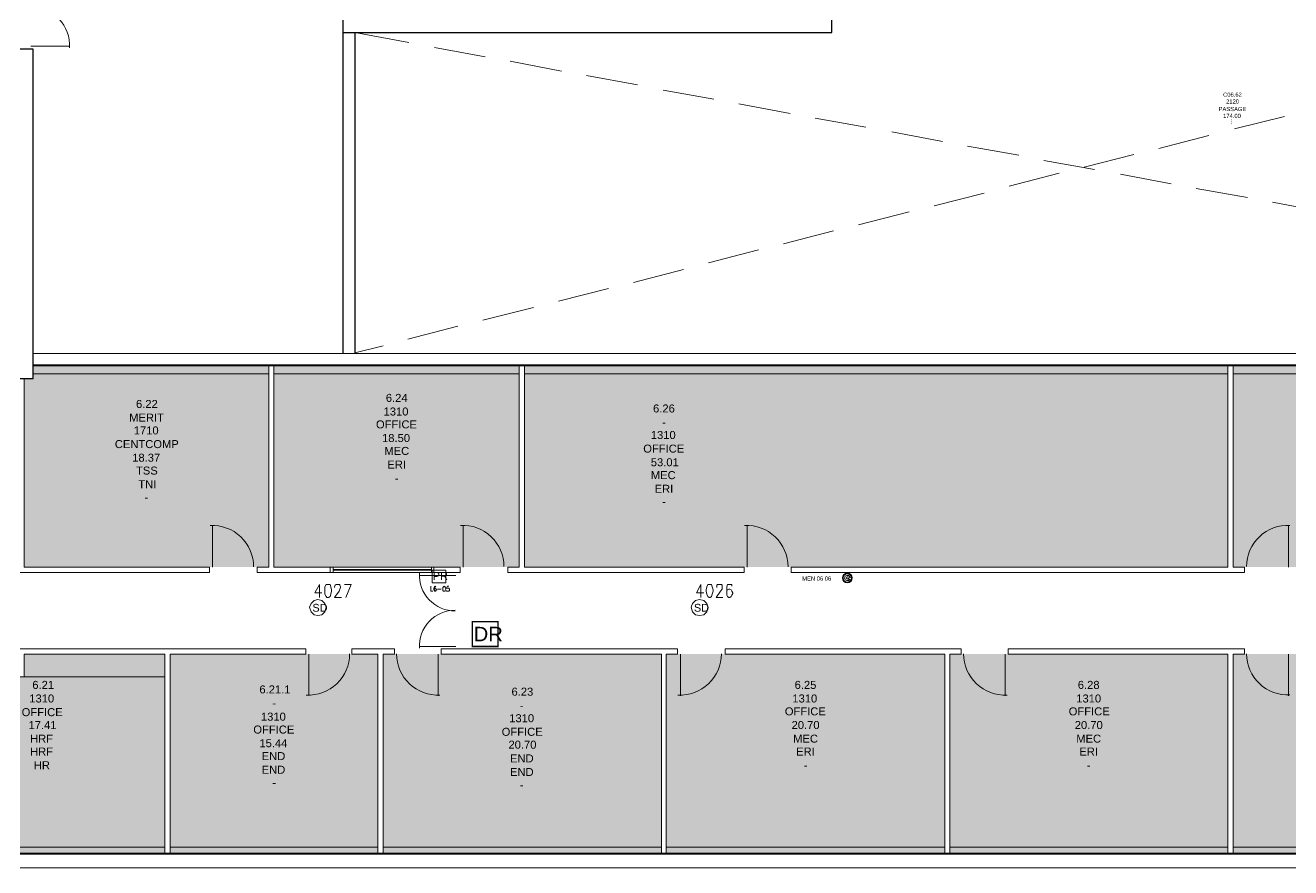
# Model space of a CAD drawing. Header units: millimetres. Extents: x 0 to 89.8, y 0 to 45.2.
# Drawn here: x 35.44 to 60.1, y 2.67 to 19.08 of the extents above; entities that cross this region are included whole.
import ezdxf

# ---------------------------------------------------------------- set-up
doc = ezdxf.new("R2010")
doc.units = ezdxf.units.MM
for name, color, linetype, true_color in [('PDF_014406$_ps_FIRE_ACCESS', 7, 'Continuous', 0x37dd00), ('PDF_014406$_ps_FIRE_ALARM', 7, 'Continuous', 0x37dd00), ('PDF_014406$HL-TMP', 7, 'Continuous', 0x800000)]:
    doc.layers.add(name, color=color, linetype=linetype, true_color=true_color)
for name, color, linetype in [('PDF_014406$_ps_TEXTBOLD$FIRE', 2, 'Continuous'), ('PDF_014406$BL', 7, 'Continuous'), ('PDF_014406$DR', 7, 'Continuous'), ('PDF_014406$FI', 7, 'Continuous'), ('PDF_014406$WA', 7, 'Continuous'), ('PDF_014406$WA-EXT', 7, 'Continuous'), ('PDF_014406$WN', 7, 'Continuous'), ('PDF_Text', 7, 'Continuous')]:
    doc.layers.add(name, color=color, linetype=linetype)
doc.styles.add('PDF ArialMT', font='arial.ttf')

msp = doc.modelspace()

# ---------------------------------------------------------------- linework, layer by layer
at = {"layer": 'PDF_014406$_ps_FIRE_ACCESS', "lineweight": 0}
for points in [[(41.14, 7.584), (41.214, 7.599), (41.273, 7.658), (41.302, 7.747), (41.273, 7.82), (41.214, 7.879), (41.14, 7.894), (41.066, 7.879), (41.007, 7.82), (40.977, 7.747), (41.007, 7.658), (41.066, 7.599)], [(48.576, 7.584), (48.664, 7.599), (48.723, 7.658), (48.738, 7.747), (48.723, 7.82), (48.664, 7.879), (48.576, 7.894), (48.502, 7.879), (48.443, 7.82), (48.413, 7.747), (48.443, 7.658), (48.502, 7.599)]]:
    msp.add_lwpolyline(points, close=True, dxfattribs=at)
at = {"layer": 'PDF_014406$_ps_FIRE_ACCESS', "lineweight": 0, "const_width": 0.0295}
msp.add_lwpolyline([(44.15, 6.98), (44.651, 6.98), (44.651, 7.466), (44.15, 7.466)], close=True, dxfattribs=at)
at = {"layer": 'PDF_014406$_ps_FIRE_ALARM', "lineweight": 0}
msp.add_lwpolyline([(43.633, 8.219), (43.633, 8.47), (43.368, 8.47), (43.368, 8.219)], close=True, dxfattribs=at)
at = {"layer": 'PDF_014406$_ps_TEXTBOLD$FIRE', "lineweight": 20}
for points in [[(41.169, 7.939), (41.169, 8.189), (41.081, 8.027), (41.214, 8.027)], [(41.464, 8.13), (41.464, 8.145), (41.479, 8.175), (41.494, 8.189), (41.509, 8.189), (41.538, 8.189), (41.568, 8.189), (41.568, 8.175), (41.582, 8.145), (41.582, 8.13), (41.568, 8.101), (41.553, 8.057), (41.464, 7.939), (41.597, 7.939)], [(41.686, 7.939), (41.789, 8.189), (41.656, 8.189)], [(43.338, 8.16), (43.338, 8.057), (43.382, 8.057)], [(43.441, 8.145), (43.427, 8.16), (43.412, 8.145), (43.412, 8.13), (43.397, 8.116), (43.397, 8.086), (43.412, 8.071), (43.412, 8.057), (43.427, 8.057), (43.441, 8.057), (43.441, 8.071), (43.456, 8.086), (43.441, 8.101), (43.441, 8.116), (43.427, 8.116), (43.412, 8.116), (43.412, 8.101), (43.397, 8.086)], [(43.692, 8.16), (43.663, 8.16), (43.648, 8.116), (43.663, 8.116), (43.677, 8.116), (43.692, 8.116), (43.707, 8.101), (43.707, 8.086), (43.707, 8.071), (43.692, 8.057), (43.677, 8.057), (43.663, 8.057), (43.648, 8.057), (43.648, 8.071)], [(48.605, 7.939), (48.605, 8.189), (48.517, 8.027), (48.664, 8.027)], [(48.915, 8.13), (48.915, 8.145), (48.915, 8.175), (48.93, 8.189), (48.944, 8.189), (48.989, 8.189), (49.004, 8.189), (49.018, 8.175), (49.018, 8.145), (49.018, 8.13), (49.018, 8.101), (48.989, 8.057), (48.9, 7.939), (49.033, 7.939)], [(49.21, 8.16), (49.21, 8.189), (49.181, 8.189), (49.151, 8.189), (49.122, 8.189), (49.107, 8.145), (49.107, 8.086), (49.107, 8.027), (49.107, 7.983), (49.122, 7.953), (49.151, 7.939), (49.166, 7.939), (49.195, 7.953), (49.21, 7.983), (49.225, 8.012), (49.225, 8.027), (49.21, 8.057), (49.195, 8.086), (49.166, 8.101), (49.151, 8.101), (49.122, 8.086), (49.107, 8.057), (49.107, 8.027)], [(43.471, 8.101), (43.545, 8.101)]]:
    msp.add_lwpolyline(points, dxfattribs=at)
for points in [[(41.317, 8.189), (41.302, 8.189), (41.273, 8.145), (41.273, 8.086), (41.273, 8.057), (41.273, 7.998), (41.302, 7.953), (41.317, 7.939), (41.346, 7.939), (41.376, 7.953), (41.391, 7.998), (41.405, 8.057), (41.405, 8.086), (41.391, 8.145), (41.376, 8.189), (41.346, 8.189)], [(43.604, 8.16), (43.589, 8.145), (43.574, 8.13), (43.574, 8.116), (43.574, 8.101), (43.574, 8.071), (43.589, 8.057), (43.604, 8.057), (43.618, 8.057), (43.618, 8.071), (43.633, 8.101), (43.633, 8.116), (43.618, 8.13), (43.618, 8.145)], [(48.767, 8.189), (48.738, 8.189), (48.723, 8.145), (48.708, 8.086), (48.708, 8.057), (48.723, 7.998), (48.738, 7.953), (48.767, 7.939), (48.782, 7.939), (48.812, 7.953), (48.826, 7.998), (48.841, 8.057), (48.841, 8.086), (48.826, 8.145), (48.812, 8.189), (48.782, 8.189)]]:
    msp.add_lwpolyline(points, close=True, dxfattribs=at)
at = {"layer": 'PDF_014406$BL', "lineweight": 9}
for points in [[(42.91, 18.753), (41.863, 18.945)], [(44.4, 18.473), (43.412, 18.65)], [(45.89, 18.192), (44.887, 18.384)], [(47.366, 17.927), (46.377, 18.104)], [(48.856, 17.646), (47.867, 17.823)], [(50.346, 17.366), (49.343, 17.558)], [(51.821, 17.101), (50.833, 17.278)], [(59.007, 17.071), (59.98, 17.307)], [(53.312, 16.82), (52.323, 17.012)], [(57.531, 16.687), (58.505, 16.938)], [(54.802, 16.555), (53.798, 16.732)], [(56.071, 16.319), (57.044, 16.569)], [(56.277, 16.274), (55.289, 16.451)], [(54.61, 15.95), (55.584, 16.201)], [(57.767, 15.994), (56.779, 16.186)], [(53.149, 15.566), (54.123, 15.817)], [(59.257, 15.728), (58.254, 15.906)], [(60.733, 15.448), (59.744, 15.64)], [(51.674, 15.197), (52.662, 15.448)], [(50.213, 14.828), (51.187, 15.079)], [(48.753, 14.46), (49.726, 14.71)], [(47.292, 14.076), (48.266, 14.327)], [(45.831, 13.707), (46.805, 13.958)], [(44.356, 13.338), (45.345, 13.589)], [(42.895, 12.97), (43.869, 13.22)], [(35.592, 12.689), (75.649, 12.689), (74.601, 12.881)], [(41.863, 12.704), (42.409, 12.837)], [(32.996, 12.689), (29.042, 12.689), (29.042, 2.671), (75.501, 2.671), (29.042, 2.671)], [(35.592, 12.291), (40.181, 12.291)], [(40.284, 12.291), (45.064, 12.291)], [(45.168, 12.291), (58.874, 12.291)], [(58.977, 12.291), (64.406, 12.291)], [(43.397, 8.529), (41.376, 8.529)], [(41.376, 8.425), (43.397, 8.425)], [(38.16, 3.07), (33.365, 3.07)], [(42.305, 3.07), (38.263, 3.07)], [(47.838, 3.07), (42.409, 3.07)], [(53.356, 3.07), (47.926, 3.07)], [(58.874, 3.07), (53.459, 3.07)], [(64.406, 3.07), (58.977, 3.07)]]:
    msp.add_lwpolyline(points, dxfattribs=at)
at = {"layer": 'PDF_014406$DR', "lineweight": 0}
for points in [[(35.548, 18.679), (36.301, 18.679), (35.548, 18.679)], [(39.089, 8.529), (39.089, 9.34), (39.089, 8.529)], [(43.972, 8.529), (43.972, 9.34), (43.972, 8.529)], [(49.505, 8.529), (49.505, 9.34), (49.505, 8.529)], [(60.054, 8.529), (60.054, 9.34), (60.054, 8.529)], [(43.825, 8.366), (43.132, 8.366), (43.825, 8.366)], [(43.825, 6.98), (43.132, 6.98), (43.825, 6.98)], [(40.963, 6.832), (40.963, 6.035), (40.963, 6.832)], [(43.486, 6.832), (43.486, 6.021), (43.486, 6.832)], [(48.207, 6.832), (48.207, 6.021), (48.207, 6.832)], [(54.536, 6.832), (54.536, 6.021), (54.536, 6.832)], [(60.054, 6.832), (60.054, 6.021), (60.054, 6.832)]]:
    msp.add_lwpolyline(points, dxfattribs=at)
for centre, radius, start, end in [((35.541, 18.687), 0.76, 357.0441, 90), ((39.082, 8.536), 0.804, 0.0001, 92.9558), ((43.962, 8.538), 0.804, 0, 92.9553), ((49.498, 8.536), 0.804, 0.0001, 92.9558), ((60.044, 8.538), 0.804, 87.0447, 180), ((43.818, 8.374), 0.701, 177.0446, 270.0006), ((43.818, 6.987), 0.701, 89.9994, 182.9554), ((40.955, 6.839), 0.804, 267.0442, 359.9999), ((43.478, 6.839), 0.804, 180.0001, 272.9558), ((48.199, 6.839), 0.804, 267.0442, 359.9999), ((54.529, 6.839), 0.804, 180.0001, 272.9558), ((60.044, 6.841), 0.804, 180, 272.9553)]:
    msp.add_arc(centre, radius, start, end, dxfattribs=at)
at = {"layer": 'PDF_014406$FI', "lineweight": 9}
msp.add_lwpolyline([(51.541, 8.263), (51.467, 8.307), (51.541, 8.337)], close=True, dxfattribs=at)
for radius in [0.0959, 0.0811]:
    msp.add_circle((51.457, 8.316), radius, dxfattribs=at)
for radius, start, end in [(0.0516, 22.7692, 337.2308), (0.0221, 22.7697, 337.2303)]:
    msp.add_arc((51.457, 8.316), radius, start, end, dxfattribs=at)
at = {"layer": 'PDF_014406$HL-TMP', "color": 173, "lineweight": 0, "true_color": 0x5a5cb4}
msp.add_lwpolyline([(38.16, 6.389), (35.415, 6.389), (38.16, 6.389)], dxfattribs=at)
at = {"layer": 'PDF_014406$HL-TMP', "color": 253, "true_color": 0x9999cc, "transparency": 33554559}
for points in [[(40.181, 12.453), (35.592, 12.453), (40.181, 12.202)], [(35.592, 12.453), (40.181, 12.202), (35.592, 12.202)], [(40.181, 12.202), (35.415, 12.202), (40.181, 8.529)], [(35.415, 12.202), (40.181, 8.529), (35.415, 8.529)]]:
    msp.add_solid(points, dxfattribs=at)
at = {"layer": 'PDF_014406$HL-TMP', "color": 3, "transparency": 33554559}
for points in [[(45.064, 12.453), (40.284, 12.453), (45.064, 8.529)], [(40.284, 12.453), (45.064, 8.529), (40.284, 8.529)], [(58.874, 12.453), (45.168, 12.453), (58.874, 8.529)], [(45.168, 12.453), (58.874, 8.529), (45.168, 8.529)], [(64.406, 12.453), (58.977, 12.453), (64.406, 8.529)], [(58.977, 12.453), (64.406, 8.529), (58.977, 8.529)], [(53.356, 6.832), (47.926, 6.832), (53.356, 2.952)], [(47.926, 6.832), (53.356, 2.952), (47.926, 2.952)], [(58.874, 6.832), (53.459, 6.832), (58.874, 2.952)], [(53.459, 6.832), (58.874, 2.952), (53.459, 2.952)], [(64.406, 6.832), (58.977, 6.832), (64.406, 3.144)], [(58.977, 6.832), (64.406, 3.144), (58.977, 3.144)], [(64.406, 3.144), (58.977, 3.144), (64.406, 2.952)], [(58.977, 3.144), (64.406, 2.952), (58.977, 2.952)]]:
    msp.add_solid(points, dxfattribs=at)
at = {"layer": 'PDF_014406$HL-TMP', "color": 173, "true_color": 0x5a5cb4, "transparency": 33554559}
for points in [[(38.16, 6.832), (35.415, 6.832), (38.16, 6.389)], [(35.415, 6.832), (38.16, 6.389), (35.415, 6.389)], [(38.16, 6.389), (33.365, 6.389), (38.16, 2.952)], [(33.365, 6.389), (38.16, 2.952), (33.365, 2.952)], [(35.415, 6.389), (38.16, 6.389), (38.16, 6.389)]]:
    msp.add_solid(points, dxfattribs=at)
at = {"layer": 'PDF_014406$HL-TMP', "color": 211, "true_color": 0xff99ff, "transparency": 33554559}
for points in [[(42.305, 6.832), (38.263, 6.832), (42.305, 2.952)], [(38.263, 6.832), (42.305, 2.952), (38.263, 2.952)], [(47.838, 6.832), (42.409, 6.832), (47.838, 2.952)], [(42.409, 6.832), (47.838, 2.952), (42.409, 2.952)]]:
    msp.add_solid(points, dxfattribs=at)
at = {"layer": 'PDF_014406$WA', "lineweight": 20}
for points in [[(40.181, 12.453), (40.181, 8.529), (39.959, 8.529), (39.959, 8.425), (41.376, 8.425), (41.376, 8.529), (40.284, 8.529), (40.284, 12.453)], [(45.064, 12.453), (45.064, 8.529), (44.843, 8.529), (44.843, 8.425), (49.446, 8.425), (49.446, 8.529), (45.168, 8.529), (45.168, 12.453)], [(58.977, 12.453), (58.977, 8.529), (59.198, 8.529), (59.198, 8.425), (50.361, 8.425), (50.361, 8.529), (58.874, 8.529), (58.874, 12.453)], [(35.312, 12.202), (35.312, 8.425), (39.03, 8.425), (39.03, 8.529), (35.415, 8.529), (35.415, 12.202)], [(38.263, 2.952), (38.263, 6.832), (40.904, 6.832), (40.904, 6.935), (35.312, 6.935), (35.312, 6.478), (34.663, 6.478), (34.663, 6.389), (35.415, 6.389), (35.415, 6.832), (38.16, 6.832), (38.16, 2.952)], [(42.409, 2.952), (42.409, 6.832), (42.63, 6.832), (42.63, 6.935), (41.804, 6.935), (41.804, 6.832), (42.305, 6.832), (42.305, 2.952)], [(47.926, 2.952), (47.926, 6.832), (48.148, 6.832), (48.148, 6.935), (43.545, 6.935), (43.545, 6.832), (47.838, 6.832), (47.838, 2.952)], [(53.459, 2.952), (53.459, 6.832), (53.68, 6.832), (53.68, 6.935), (49.077, 6.935), (49.077, 6.832), (53.356, 6.832), (53.356, 2.952)], [(58.977, 2.952), (58.977, 6.832), (59.198, 6.832), (59.198, 6.935), (54.595, 6.935), (54.595, 6.832), (58.874, 6.832), (58.874, 2.952)]]:
    msp.add_lwpolyline(points, dxfattribs=at)
msp.add_lwpolyline([(43.913, 8.529), (43.397, 8.529), (43.397, 8.425), (43.913, 8.425)], close=True, dxfattribs=at)
at = {"layer": 'PDF_014406$WA-EXT', "lineweight": 25}
for points in [[(41.627, 19.225), (41.627, 18.945), (51.158, 18.945), (51.158, 26.189)], [(41.627, 18.945), (41.627, 12.689)], [(41.863, 18.945), (41.863, 12.689)]]:
    msp.add_lwpolyline(points, dxfattribs=at)
msp.add_lwpolyline([(35.592, 18.62), (35.312, 18.62), (35.312, 12.202), (35.592, 12.202)], close=True, dxfattribs=at)
at = {"layer": 'PDF_014406$WN', "lineweight": 0}
for points in [[(32.996, 12.468), (29.307, 12.468), (29.307, 2.937), (75.501, 2.937), (29.307, 2.937)], [(35.592, 12.468), (75.649, 12.468)], [(35.592, 12.453), (75.649, 12.453)], [(41.376, 8.529), (41.376, 8.425)], [(41.435, 8.529), (41.435, 8.425)], [(41.435, 8.484), (43.353, 8.484)], [(41.435, 8.47), (43.353, 8.47)], [(43.353, 8.425), (43.353, 8.529)], [(43.397, 8.425), (43.397, 8.529)]]:
    msp.add_lwpolyline(points, dxfattribs=at)
msp.add_lwpolyline([(75.501, 2.952), (29.337, 2.952)], close=True, dxfattribs=at)

# ---------------------------------------------------------------- texts
at = {"layer": 'PDF_Text', "attachment_point": 4, "style": 'PDF ArialMT'}
for s, insert, char_height in [('C06.62', (58.782, 17.733), 0.081), ('2120', (58.841, 17.6), 0.081), ('PASSAGE', (58.694, 17.453), 0.081), ('174.00', (58.782, 17.32), 0.081), ('6.24', (42.464, 11.824), 0.156), ('6.22', (37.595, 11.706), 0.156), ('1310', (42.42, 11.559), 0.156), ('6.26', (47.672, 11.618), 0.156), ('MERIT', (37.462, 11.441), 0.156), ('OFFICE', (42.272, 11.308), 0.156), ('1710', (37.551, 11.19), 0.156), ('18.50', (42.39, 11.042), 0.156), ('1310', (47.628, 11.101), 0.156), ('-', (47.849, 11.352), 0.156), ('CENTCOMP', (37.182, 10.924), 0.156), ('MEC', (42.435, 10.791), 0.156), ('OFFICE', (47.481, 10.836), 0.156), ('18.37', (37.521, 10.659), 0.156), ('53.01', (47.628, 10.57), 0.156), ('TSS', (37.595, 10.408), 0.156), ('ERI', (42.494, 10.526), 0.156), ('MEC', (47.628, 10.319), 0.156), ('TNI', (37.639, 10.142), 0.156), ('-', (42.641, 10.26), 0.156), ('ERI', (47.702, 10.054), 0.156), ('-', (37.758, 9.891), 0.156), ('-', (47.849, 9.803), 0.156), ('MEN 06 06', (50.579, 8.305), 0.081), ('6.21', (35.574, 6.232), 0.156), ('6.21.1', (40, 6.144), 0.156), ('6.23', (44.913, 6.1), 0.156), ('6.25', (50.431, 6.232), 0.156), ('6.28', (55.95, 6.232), 0.156), ('1310', (35.515, 5.967), 0.156), ('1310', (50.387, 5.967), 0.156), ('1310', (55.92, 5.967), 0.156), ('OFFICE', (35.367, 5.701), 0.156), ('1310', (40.03, 5.613), 0.156), ('-', (40.251, 5.878), 0.156), ('-', (45.076, 5.834), 0.156), ('OFFICE', (50.24, 5.716), 0.156), ('OFFICE', (55.773, 5.716), 0.156), ('17.41', (35.5, 5.45), 0.156), ('OFFICE', (39.882, 5.362), 0.156), ('1310', (44.869, 5.583), 0.156), ('20.70', (50.372, 5.45), 0.156), ('20.70', (55.891, 5.45), 0.156), ('HRF', (35.53, 5.185), 0.156), ('OFFICE', (44.722, 5.318), 0.156), ('MEC', (50.402, 5.185), 0.156), ('MEC', (55.92, 5.185), 0.156), ('HRF', (35.53, 4.934), 0.156), ('15.44', (40, 5.096), 0.156), ('20.70', (44.854, 5.067), 0.156), ('ERI', (50.461, 4.934), 0.156), ('ERI', (55.979, 4.934), 0.156), ('HR', (35.603, 4.668), 0.156), ('END', (40.044, 4.845), 0.156), ('END', (44.884, 4.801), 0.156), ('END', (40.044, 4.58), 0.156), ('END', (44.884, 4.536), 0.156), ('-', (50.609, 4.668), 0.156), ('-', (56.127, 4.668), 0.156), ('-', (40.251, 4.329), 0.156), ('-', (45.076, 4.285), 0.156)]:
    msp.add_mtext(s, dxfattribs=dict(at, insert=insert, char_height=char_height))
at = {"layer": 'PDF_Text', "insert": (58.963, 17.264), "char_height": 0.081, "attachment_point": 4, "rotation": 270, "style": 'PDF ArialMT'}
msp.add_mtext('---', dxfattribs=at)
at = {"layer": 'PDF_Text', "color": 2, "char_height": 0.1519, "attachment_point": 4, "style": 'PDF ArialMT'}
for s, insert in [('PR', (43.379, 8.355)), ('SD', (41.033, 7.735)), ('SD', (48.469, 7.735))]:
    msp.add_mtext(s, dxfattribs=dict(at, insert=insert))
at = {"layer": 'PDF_Text', "color": 82, "true_color": 0x37dd00, "insert": (44.176, 7.224), "char_height": 0.2813, "attachment_point": 4, "style": 'PDF ArialMT'}
msp.add_mtext('DR', dxfattribs=at)

doc.saveas('drawing.dxf')
